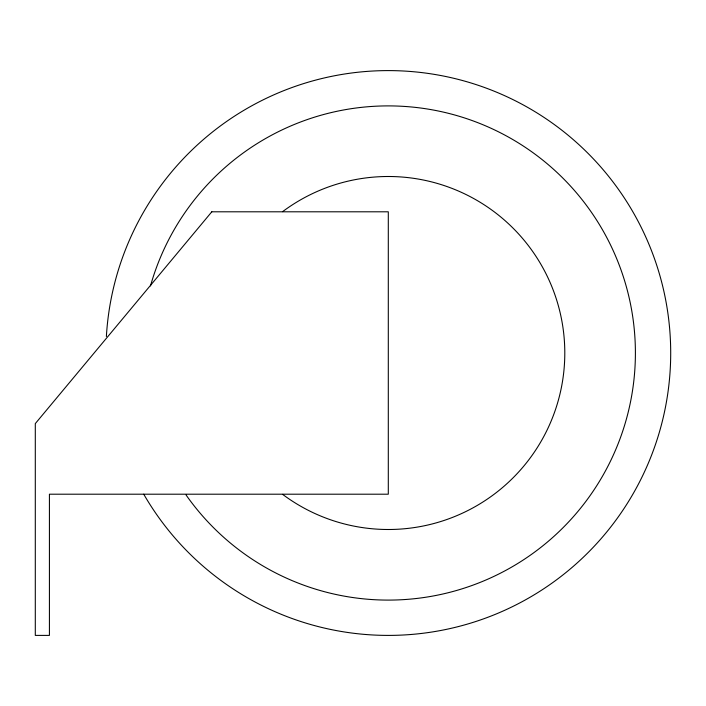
<?xml version="1.0" encoding="UTF-8"?>
<svg xmlns="http://www.w3.org/2000/svg" width="706" height="706" viewBox="0 0 706 706"><rect width="100%" height="100%" fill="white"/><g stroke="black" fill="none" stroke-linecap="round" stroke-linejoin="round"><path stroke-width="1.06" d="M106.377 336.541A282.4 282.4 0 0 1 495.127 91.586A282.4 282.4 0 0 1 601.062 538.696A282.4 282.4 0 0 1 143.733 494.2M150.484 285.904A247.1 247.1 0 0 1 507.393 136.487A247.1 247.1 0 0 1 572.301 517.922A247.1 247.1 0 0 1 186.066 494.985M282.585 211.659A176.5 176.5 0 0 1 518.91 234.286A176.5 176.5 0 0 1 518.928 471.687A176.5 176.5 0 0 1 282.612 494.359M211.8 211.8L35.3 423.6L35.3 635.4L49.42 635.4L49.42 494.2L388.3 494.2L388.3 211.8L211.8 211.8"/></g></svg>
